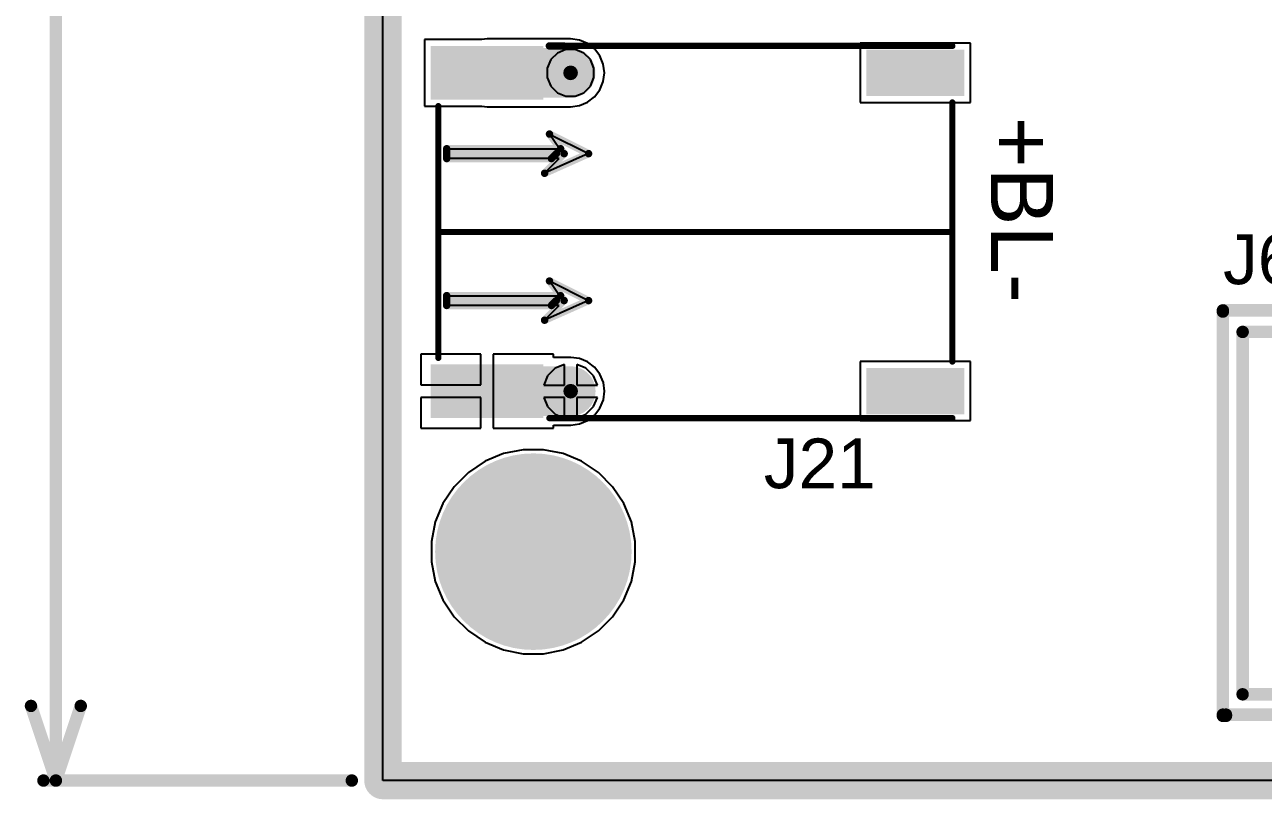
# Model space of a CAD drawing. Header units: millimetres. Extents: x -11 to 156, y -11 to 109.
# Drawn here: x -10.54 to 14.76, y -5.46 to 10.35 of the extents above; entities that cross this region are included whole.
import ezdxf

# ---------------------------------------------------------------- set-up
doc = ezdxf.new("R2010")
doc.units = ezdxf.units.MM
for name, color, linetype in [('BottomLayer', 5, 'Continuous'), ('BottomSolder', 6, 'Continuous'), ('Mechanical1', 6, 'Continuous'), ('Mechanical2', 216, 'Continuous'), ('MultiLayer', 9, 'Continuous'), ('PadHoleLayer', 156, 'Continuous'), ('TopLayer', 1, 'Continuous'), ('TopOverlay', 2, 'Continuous'), ('TopPaste', 8, 'Continuous'), ('TopSolder', 216, 'Continuous'), ('ViaHoleLayer', 16, 'Continuous')]:
    doc.layers.add(name, color=color, linetype=linetype)
doc.styles.add('Arial', font='', dxfattribs={"height": 0.2})
doc.styles.get('Arial').set_extended_font_data('Arial')

# ---------------------------------------------------------------- blocks, each defined once
blk = doc.blocks.new('SM02B_BHSS_1_TB_LF__SN__69')
at = {"layer": 'TopLayer'}
for points in [[(-5.325, 3.675), (-3.425, 3.675), (-3.425, 2.825), (-5.325, 2.825)], [(3.275, 3.75), (5.475, 3.75), (5.475, 2.75), (3.275, 2.75)], [(3.275, -2.75), (5.475, -2.75), (5.475, -3.75), (3.275, -3.75)], [(-5.325, -2.825), (-3.425, -2.825), (-3.425, -3.675), (-5.325, -3.675)]]:
    blk.add_hatch(color=1, dxfattribs=at).paths.add_polyline_path(points)
at = {"layer": 'TopPaste'}
for points in [[(-5.325, 3.675), (-3.425, 3.675), (-3.425, 2.825), (-5.325, 2.825)], [(3.275, 3.75), (5.475, 3.75), (5.475, 2.75), (3.275, 2.75)], [(3.275, -2.75), (5.475, -2.75), (5.475, -3.75), (3.275, -3.75)], [(-5.325, -2.825), (-3.425, -2.825), (-3.425, -3.675), (-5.325, -3.675)]]:
    blk.add_hatch(color=8, dxfattribs=at).paths.add_polyline_path(points)
at = {"layer": 'TopSolder'}
for points in [[(3.225, 3.8), (5.525, 3.8), (5.525, 2.7), (3.225, 2.7)], [(-5.375, 3.725), (-3.375, 3.725), (-3.375, 2.775), (-5.375, 2.775)], [(-5.375, -2.775), (-3.375, -2.775), (-3.375, -3.725), (-5.375, -3.725)], [(3.225, -2.7), (5.525, -2.7), (5.525, -3.8), (3.225, -3.8)]]:
    blk.add_hatch(color=216, dxfattribs=at).paths.add_polyline_path(points)
at = {"layer": 'TopOverlay'}
for p, q in [((2.301, 1.4), (3.2, 1.801)), ((3.2, 1.801), (2.901, 1.499)), ((3.1, 1), (2.301, 1.4)), ((5.2, 1.3), (2.896, 1.3)), ((2.896, 1.3), (3.1, 1)), ((2.901, 1.499), (5.2, 1.5)), ((5.2, 1.5), (5.2, 1.5)), ((5.2, 1.5), (5.2, 1.3)), ((2.301, -1.6), (3.2, -1.199)), ((3.2, -1.199), (2.901, -1.501)), ((2.901, -1.501), (5.2, -1.5)), ((5.2, -1.5), (5.2, -1.5)), ((5.2, -1.5), (5.2, -1.7)), ((3.1, -2), (2.301, -1.6)), ((5.2, -1.7), (2.896, -1.7)), ((2.896, -1.7), (3.1, -2))]:
    blk.add_line(p, q, dxfattribs=at)
for points, const_width in [([(2.905, 3.8), (-5.13, 3.8)], 0.127), ([(3.102, 3.8), (2.812, 3.8)], 0.127), ([(-5.13, 2.645), (-5.13, -2.645)], 0.127), ([(5.37, 2.57), (5.37, -2.57)], 0.127), ([(3.2, 1.801), (2.301, 1.4)], 0.152), ([(3.2, 1.801), (2.801, 1.4)], 0.152), ([(3.06, 1.5), (2.96, 1.4)], 0.152), ([(5.2, 1.5), (3.06, 1.5)], 0.152), ([(5.2, 1.5), (5.2, 1.4)], 0.152), ([(3.1, 1), (2.301, 1.4)], 0.152), ([(5.2, 1.4), (2.8, 1.4)], 0.152), ([(3.1, 1), (2.801, 1.4)], 0.152), ([(5.2, 1.3), (2.873, 1.3)], 0.152), ([(5.2, 1.4), (5.2, 1.3)], 0.152), ([(-5.13, 0.001), (-5.13, 0)], 0.127), ([(5.24, 0), (-5.13, 0)], 0.127), ([(5.37, 0), (5.24, 0)], 0.127), ([(3.2, -1.199), (2.301, -1.6)], 0.152), ([(3.2, -1.199), (2.801, -1.6)], 0.152), ([(3.06, -1.5), (2.96, -1.6)], 0.152), ([(5.2, -1.5), (3.06, -1.5)], 0.152), ([(5.2, -1.5), (5.2, -1.7)], 0.152), ([(3.1, -2), (2.301, -1.6)], 0.152), ([(5.2, -1.6), (2.8, -1.6)], 0.152), ([(3.1, -2), (2.801, -1.6)], 0.152), ([(5.2, -1.7), (2.873, -1.7)], 0.152), ([(2.812, -3.8), (-5.13, -3.8)], 0.127), ([(3.102, -3.8), (2.812, -3.8)], 0.152)]:
    blk.add_lwpolyline(points, dxfattribs=dict(at, const_width=const_width))
for points, const_width in [([(-5.162, 3.8, 1), (-5.098, 3.8, 1)], 0.0635), ([(2.78, 3.8, 1), (2.843, 3.8, 1)], 0.0635), ([(2.873, 3.8, 1), (2.936, 3.8, 1)], 0.0635), ([(3.07, 3.8, 1), (3.134, 3.8, 1)], 0.0635), ([(-5.162, 2.645, 1), (-5.098, 2.645, 1)], 0.0635), ([(5.338, 2.57, 1), (5.402, 2.57, 1)], 0.0635), ([(3.162, 1.801, 1), (3.238, 1.801, 1)], 0.076), ([(3.162, 1.801, 1), (3.238, 1.801, 1)], 0.076), ([(3.022, 1.5, 1), (3.098, 1.5, 1)], 0.076), ([(3.022, 1.5, 1), (3.098, 1.5, 1)], 0.076), ([(5.162, 1.5, 1), (5.238, 1.5, 1)], 0.076), ([(5.162, 1.5, 1), (5.238, 1.5, 1)], 0.076), ([(2.263, 1.4, 1), (2.339, 1.4, 1)], 0.076), ([(2.263, 1.4, 1), (2.339, 1.4, 1)], 0.076), ([(2.762, 1.4, 1), (2.838, 1.4, 1)], 0.076), ([(2.763, 1.4, 1), (2.839, 1.4, 1)], 0.076), ([(2.763, 1.4, 1), (2.839, 1.4, 1)], 0.076), ([(2.835, 1.3, 1), (2.911, 1.3, 1)], 0.076), ([(2.922, 1.4, 1), (2.998, 1.4, 1)], 0.076), ([(5.162, 1.4, 1), (5.238, 1.4, 1)], 0.076), ([(5.162, 1.4, 1), (5.238, 1.4, 1)], 0.076), ([(5.162, 1.4, 1), (5.238, 1.4, 1)], 0.076), ([(5.162, 1.3, 1), (5.238, 1.3, 1)], 0.076), ([(5.162, 1.3, 1), (5.238, 1.3, 1)], 0.076), ([(3.062, 1, 1), (3.138, 1, 1)], 0.076), ([(3.062, 1, 1), (3.138, 1, 1)], 0.076), ([(-5.162, 0.001, 1), (-5.098, 0.001, 1)], 0.0635), ([(-5.162, 0, 1), (-5.098, 0, 1)], 0.0635), ([(-5.162, 0, 1), (-5.098, 0, 1)], 0.0635), ([(5.208, 0, 1), (5.272, 0, 1)], 0.0635), ([(5.208, 0, 1), (5.272, 0, 1)], 0.0635), ([(5.338, 0, 1), (5.402, 0, 1)], 0.0635), ([(3.162, -1.199, 1), (3.238, -1.199, 1)], 0.076), ([(3.162, -1.199, 1), (3.238, -1.199, 1)], 0.076), ([(3.022, -1.5, 1), (3.098, -1.5, 1)], 0.076), ([(3.022, -1.5, 1), (3.098, -1.5, 1)], 0.076), ([(5.162, -1.5, 1), (5.238, -1.5, 1)], 0.076), ([(5.162, -1.5, 1), (5.238, -1.5, 1)], 0.076), ([(2.263, -1.6, 1), (2.339, -1.6, 1)], 0.076), ([(2.263, -1.6, 1), (2.339, -1.6, 1)], 0.076), ([(2.762, -1.6, 1), (2.838, -1.6, 1)], 0.076), ([(2.763, -1.6, 1), (2.839, -1.6, 1)], 0.076), ([(2.763, -1.6, 1), (2.839, -1.6, 1)], 0.076), ([(2.835, -1.7, 1), (2.911, -1.7, 1)], 0.076), ([(2.922, -1.6, 1), (2.998, -1.6, 1)], 0.076), ([(5.162, -1.6, 1), (5.238, -1.6, 1)], 0.076), ([(5.162, -1.7, 1), (5.238, -1.7, 1)], 0.076), ([(5.162, -1.7, 1), (5.238, -1.7, 1)], 0.076), ([(3.062, -2, 1), (3.138, -2, 1)], 0.076), ([(3.062, -2, 1), (3.138, -2, 1)], 0.076), ([(5.338, -2.57, 1), (5.402, -2.57, 1)], 0.0635), ([(-5.162, -2.645, 1), (-5.098, -2.645, 1)], 0.0635), ([(-5.162, -3.8, 1), (-5.098, -3.8, 1)], 0.0635), ([(2.774, -3.8, 1), (2.85, -3.8, 1)], 0.076), ([(2.78, -3.8, 1), (2.843, -3.8, 1)], 0.0635), ([(3.064, -3.8, 1), (3.14, -3.8, 1)], 0.076)]:
    blk.add_lwpolyline(points, format="xyb", close=True, dxfattribs=dict(at, const_width=const_width))
blk = doc.blocks.new('2_54_2_7P_84')
at = {"layer": 'TopOverlay', "const_width": 0.254}
for points in [[(-18.504, 4.14), (18.51, 4.14)], [(-18.504, -4.14), (-18.504, 4.115)], [(-18.1, -3.7), (-18.1, 3.7)], [(-18.1, 3.7), (0, 3.7)], [(-18.1, -3.7), (-2.2, -3.7)], [(-18.504, -4.115), (18.504, -4.115)], [(-18.44, -4.14), (-18.44, -4.115)]]:
    blk.add_lwpolyline(points, dxfattribs=at)
at = {"layer": 'TopOverlay', "const_width": 0.127}
for points in [[(-18.567, 4.14, 1), (-18.44, 4.14, 1)], [(-18.567, 4.115, 1), (-18.44, 4.115, 1)], [(-18.164, 3.7, 1), (-18.037, 3.7, 1)], [(-18.163, 3.7, 1), (-18.036, 3.7, 1)], [(-18.164, -3.7, 1), (-18.037, -3.7, 1)], [(-18.164, -3.7, 1), (-18.037, -3.7, 1)], [(-18.567, -4.115, 1), (-18.44, -4.115, 1)], [(-18.567, -4.14, 1), (-18.44, -4.14, 1)], [(-18.504, -4.115, 1), (-18.377, -4.115, 1)], [(-18.504, -4.14, 1), (-18.377, -4.14, 1)]]:
    blk.add_lwpolyline(points, format="xyb", close=True, dxfattribs=at)

msp = doc.modelspace()

# ---------------------------------------------------------------- hatches: boundary and pattern name
at = {"layer": 'BottomLayer'}
h = msp.add_hatch(color=5, dxfattribs=at)
edge = h.paths.add_edge_path()
edge.add_arc((0.608, 9.371), 0.3, 0, 360)
h = msp.add_hatch(color=5, dxfattribs=at)
edge = h.paths.add_edge_path()
edge.add_arc((0.61, 2.87), 0.3, 0, 360)
h = msp.add_hatch(color=5, dxfattribs=at)
edge = h.paths.add_edge_path()
edge.add_arc((-0.152, -0.406), 1.905, 0, 360)
at = {"layer": 'BottomSolder'}
h = msp.add_hatch(color=6, dxfattribs=at)
edge = h.paths.add_edge_path()
edge.add_arc((0.608, 9.371), 0.402, 0, 360)
h = msp.add_hatch(color=6, dxfattribs=at)
edge = h.paths.add_edge_path()
edge.add_arc((0.61, 2.87), 0.402, 0, 360)
h = msp.add_hatch(color=6, dxfattribs=at)
edge = h.paths.add_edge_path()
edge.add_arc((-0.152, -0.406), 2.007, 0, 360)
at = {"layer": 'MultiLayer'}
h = msp.add_hatch(color=9, dxfattribs=at)
edge = h.paths.add_edge_path()
edge.add_arc((-0.152, -0.406), 1.905, 0, 360)
at = {"layer": 'PadHoleLayer'}
h = msp.add_hatch(color=156, dxfattribs=at)
edge = h.paths.add_edge_path()
edge.add_arc((-0.152, -0.406), 1.587, 0, 360)
at = {"layer": 'TopLayer'}
h = msp.add_hatch(color=1, dxfattribs=at)
edge = h.paths.add_edge_path()
edge.add_arc((0.608, 9.371), 0.3, 0, 360)
h = msp.add_hatch(color=1, dxfattribs=at)
edge = h.paths.add_edge_path()
edge.add_arc((0.61, 2.87), 0.3, 0, 360)
h = msp.add_hatch(color=1, dxfattribs=at)
edge = h.paths.add_edge_path()
edge.add_arc((-0.152, -0.406), 1.905, 0, 360)
at = {"layer": 'TopSolder'}
h = msp.add_hatch(color=216, dxfattribs=at)
edge = h.paths.add_edge_path()
edge.add_arc((0.608, 9.371), 0.402, 0, 360)
h = msp.add_hatch(color=216, dxfattribs=at)
edge = h.paths.add_edge_path()
edge.add_arc((0.61, 2.87), 0.402, 0, 360)
h = msp.add_hatch(color=216, dxfattribs=at)
edge = h.paths.add_edge_path()
edge.add_arc((-0.152, -0.406), 2.007, 0, 360)
at = {"layer": 'ViaHoleLayer'}
h = msp.add_hatch(color=16, dxfattribs=at)
edge = h.paths.add_edge_path()
edge.add_arc((0.608, 9.371), 0.15, 0, 360)
h = msp.add_hatch(color=16, dxfattribs=at)
edge = h.paths.add_edge_path()
edge.add_arc((0.61, 2.87), 0.15, 0, 360)

# ---------------------------------------------------------------- linework, layer by layer
at = {"layer": 'BottomLayer'}
for p, q in [((-3.226, -2.286), (-3.226, 96.393)), ((0.203, 9.642), (0.131, 9.466)), ((0.338, 9.776), (0.203, 9.642)), ((0.513, 9.849), (0.338, 9.776)), ((0.703, 9.849), (0.513, 9.849)), ((0.879, 9.776), (0.703, 9.849)), ((1.013, 9.642), (0.879, 9.776)), ((1.086, 9.466), (1.013, 9.642)), ((0.131, 9.466), (0.131, 9.276)), ((1.086, 9.276), (1.086, 9.466)), ((0.131, 9.276), (0.203, 9.101)), ((1.013, 9.101), (1.086, 9.276)), ((0.203, 9.101), (0.338, 8.966)), ((0.338, 8.966), (0.513, 8.894)), ((0.513, 8.894), (0.703, 8.894)), ((0.703, 8.894), (0.879, 8.966)), ((0.879, 8.966), (1.013, 9.101)), ((0.296, 3.34), (0.14, 3.184)), ((0.483, 3.417), (0.296, 3.34)), ((0.483, 2.997), (0.483, 3.417)), ((0.923, 3.34), (0.737, 3.417)), ((0.737, 3.417), (0.737, 2.997)), ((1.079, 3.184), (0.923, 3.34)), ((0.14, 3.184), (0.063, 2.997)), ((1.157, 2.997), (1.079, 3.184)), ((0.063, 2.997), (0.483, 2.997)), ((0.737, 2.997), (1.157, 2.997)), ((0.483, 2.743), (0.063, 2.743)), ((0.063, 2.743), (0.14, 2.556)), ((0.14, 2.556), (0.296, 2.401)), ((0.483, 2.323), (0.483, 2.743)), ((1.157, 2.743), (0.737, 2.743)), ((0.737, 2.743), (0.737, 2.323)), ((0.923, 2.401), (1.079, 2.556)), ((1.079, 2.556), (1.157, 2.743)), ((0.296, 2.401), (0.483, 2.323)), ((0.737, 2.323), (0.923, 2.401)), ((-0.76, 1.596), (-1.139, 1.439)), ((-0.358, 1.676), (-0.76, 1.596)), ((0.053, 1.676), (-0.358, 1.676)), ((0.455, 1.596), (0.053, 1.676)), ((0.834, 1.439), (0.455, 1.596)), ((-1.139, 1.439), (-1.48, 1.211)), ((1.175, 1.211), (0.834, 1.439)), ((-1.48, 1.211), (-1.77, 0.921)), ((1.465, 0.921), (1.175, 1.211)), ((-1.77, 0.921), (-1.998, 0.58)), ((1.693, 0.58), (1.465, 0.921)), ((-1.998, 0.58), (-2.155, 0.201)), ((1.85, 0.201), (1.693, 0.58)), ((-2.155, 0.201), (-2.235, -0.201)), ((1.93, -0.201), (1.85, 0.201)), ((-2.235, -0.201), (-2.235, -0.612)), ((1.93, -0.612), (1.93, -0.201)), ((-2.235, -0.612), (-2.155, -1.014)), ((1.85, -1.014), (1.93, -0.612)), ((-2.155, -1.014), (-1.998, -1.393)), ((1.693, -1.393), (1.85, -1.014)), ((-1.998, -1.393), (-1.77, -1.734)), ((1.465, -1.734), (1.693, -1.393)), ((-1.77, -1.734), (-1.48, -2.024)), ((1.175, -2.024), (1.465, -1.734)), ((-1.48, -2.024), (-1.139, -2.252)), ((-1.139, -2.252), (-0.76, -2.409)), ((0.455, -2.409), (0.834, -2.252)), ((0.834, -2.252), (1.175, -2.024)), ((-3.226, -5.08), (-3.226, -2.286)), ((-0.76, -2.409), (-0.358, -2.489)), ((-0.358, -2.489), (0.053, -2.489)), ((0.053, -2.489), (0.455, -2.409)), ((155.575, -5.08), (-3.226, -5.08))]:
    msp.add_line(p, q, dxfattribs=at)
at = {"layer": 'Mechanical1', "const_width": 0.254}
for points in [[(-9.906, -5.08), (-9.906, 32.114)], [(-10.414, -3.556), (-9.906, -5.08)], [(-9.906, -5.08), (-9.398, -3.556)], [(-10.16, -5.08), (-3.861, -5.08)]]:
    msp.add_lwpolyline(points, dxfattribs=at)
at = {"layer": 'Mechanical1', "const_width": 0.127}
for points in [[(-10.477, -3.556, 1), (-10.351, -3.556, 1)], [(-9.461, -3.556, 1), (-9.334, -3.556, 1)], [(-10.223, -5.08, 1), (-10.097, -5.08, 1)], [(-9.97, -5.08, 1), (-9.842, -5.08, 1)], [(-9.97, -5.08, 1), (-9.842, -5.08, 1)], [(-9.97, -5.08, 1), (-9.842, -5.08, 1)], [(-3.924, -5.08, 1), (-3.797, -5.08, 1)]]:
    msp.add_lwpolyline(points, format="xyb", close=True, dxfattribs=at)
at = {"layer": 'Mechanical2', "const_width": 0.762}
for points in [[(-3.226, 96.393), (-3.226, -5.08)], [(-3.226, -5.08), (155.575, -5.08)]]:
    msp.add_lwpolyline(points, dxfattribs=at)
at = {"layer": 'Mechanical2', "const_width": 0.381}
msp.add_lwpolyline([(-3.416, -5.08, 1), (-3.035, -5.08, 1)], format="xyb", close=True, dxfattribs=at)
msp.add_lwpolyline([(-3.416, -5.08, 1), (-3.035, -5.08, 1)], format="xyb", close=True, dxfattribs=at)
at = {"layer": 'TopLayer'}
for p, q in [((-3.226, -2.286), (-3.226, 96.393)), ((-1.204, 10.049), (-2.376, 10.049)), ((-2.376, 10.049), (-2.376, 8.694)), ((-1.098, 10.063), (-1.204, 10.049)), ((0.608, 10.063), (-1.098, 10.063)), ((0.787, 10.039), (0.608, 10.063)), ((0.954, 9.97), (0.787, 10.039)), ((1.097, 9.86), (0.954, 9.97)), ((8.779, 9.974), (6.524, 9.974)), ((6.524, 9.974), (6.524, 8.769)), ((8.779, 8.769), (8.779, 9.974)), ((1.207, 9.717), (1.097, 9.86)), ((1.276, 9.55), (1.207, 9.717)), ((1.3, 9.371), (1.276, 9.55)), ((1.276, 9.192), (1.3, 9.371)), ((1.207, 9.025), (1.276, 9.192)), ((0.954, 8.772), (1.097, 8.882)), ((1.097, 8.882), (1.207, 9.025)), ((-2.376, 8.694), (-1.204, 8.694)), ((-1.204, 8.694), (-1.098, 8.68)), ((-1.098, 8.68), (0.608, 8.68)), ((0.608, 8.68), (0.787, 8.703)), ((0.787, 8.703), (0.954, 8.772)), ((6.524, 8.769), (8.779, 8.769)), ((-1.225, 3.625), (-2.452, 3.625)), ((-2.452, 3.625), (-2.452, 2.998)), ((-1.225, 2.998), (-1.225, 3.625)), ((0.256, 3.625), (-0.971, 3.625)), ((-0.971, 3.625), (-0.971, 2.871)), ((0.256, 3.562), (0.256, 3.625)), ((0.61, 3.562), (0.256, 3.562)), ((0.789, 3.538), (0.61, 3.562)), ((0.955, 3.469), (0.789, 3.538)), ((1.099, 3.359), (0.955, 3.469)), ((1.209, 3.216), (1.099, 3.359)), ((8.779, 3.474), (6.524, 3.474)), ((6.524, 3.474), (6.524, 2.269)), ((8.779, 2.269), (8.779, 3.474)), ((1.278, 3.049), (1.209, 3.216)), ((1.301, 2.87), (1.278, 3.049)), ((-2.452, 2.998), (-1.225, 2.998)), ((-0.971, 2.871), (-0.971, 2.117)), ((1.278, 2.691), (1.301, 2.87)), ((-1.225, 2.744), (-2.452, 2.744)), ((-2.452, 2.744), (-2.452, 2.117)), ((-1.225, 2.117), (-1.225, 2.744)), ((1.209, 2.524), (1.278, 2.691)), ((0.955, 2.271), (1.099, 2.381)), ((1.099, 2.381), (1.209, 2.524)), ((-2.452, 2.117), (-1.225, 2.117)), ((-0.971, 2.117), (0.256, 2.117)), ((0.256, 2.117), (0.256, 2.178)), ((0.256, 2.178), (0.61, 2.178)), ((0.61, 2.178), (0.789, 2.202)), ((0.789, 2.202), (0.955, 2.271)), ((6.524, 2.269), (8.779, 2.269)), ((-0.76, 1.596), (-1.139, 1.439)), ((-0.358, 1.676), (-0.76, 1.596)), ((0.053, 1.676), (-0.358, 1.676)), ((0.455, 1.596), (0.053, 1.676)), ((0.834, 1.439), (0.455, 1.596)), ((-1.139, 1.439), (-1.48, 1.211)), ((1.175, 1.211), (0.834, 1.439)), ((-1.48, 1.211), (-1.77, 0.921)), ((1.465, 0.921), (1.175, 1.211)), ((-1.77, 0.921), (-1.998, 0.58)), ((1.693, 0.58), (1.465, 0.921)), ((-1.998, 0.58), (-2.155, 0.201)), ((1.85, 0.201), (1.693, 0.58)), ((-2.155, 0.201), (-2.235, -0.201)), ((1.93, -0.201), (1.85, 0.201)), ((-2.235, -0.201), (-2.235, -0.612)), ((1.93, -0.612), (1.93, -0.201)), ((-2.235, -0.612), (-2.155, -1.014)), ((1.85, -1.014), (1.93, -0.612)), ((-2.155, -1.014), (-1.998, -1.393)), ((1.693, -1.393), (1.85, -1.014)), ((-1.998, -1.393), (-1.77, -1.734)), ((1.465, -1.734), (1.693, -1.393)), ((-1.77, -1.734), (-1.48, -2.024)), ((1.175, -2.024), (1.465, -1.734)), ((-1.48, -2.024), (-1.139, -2.252)), ((-1.139, -2.252), (-0.76, -2.409)), ((0.455, -2.409), (0.834, -2.252)), ((0.834, -2.252), (1.175, -2.024)), ((-3.226, -5.08), (-3.226, -2.286)), ((-0.76, -2.409), (-0.358, -2.489)), ((-0.358, -2.489), (0.053, -2.489)), ((0.053, -2.489), (0.455, -2.409)), ((155.575, -5.08), (-3.226, -5.08))]:
    msp.add_line(p, q, dxfattribs=at)
at = {"layer": 'TopLayer', "const_width": 1.016}
for points in [[(-1.098, 9.371), (0.608, 9.371)], [(-1.097, 2.87), (0.61, 2.87)]]:
    msp.add_lwpolyline(points, dxfattribs=at)
at = {"layer": 'TopLayer', "const_width": 0.508}
for points in [[(-1.352, 9.371, 1), (-0.844, 9.371, 1)], [(0.354, 9.371, 1), (0.862, 9.371, 1)], [(-1.351, 2.87, 1), (-0.843, 2.87, 1)], [(0.356, 2.87, 1), (0.864, 2.87, 1)]]:
    msp.add_lwpolyline(points, format="xyb", close=True, dxfattribs=at)

# ---------------------------------------------------------------- block references
at = {"rotation": 180}
msp.add_blockref('SM02B_BHSS_1_TB_LF__SN__69', (3.277, 6.121), dxfattribs=at)
msp.add_blockref('2_54_2_7P_84', (32.436, 0.381))

# ---------------------------------------------------------------- texts
at = {"layer": 'TopOverlay', "style": 'Arial'}
msp.add_text('+BL-', height=1.27, rotation=270, dxfattribs=at).set_placement((9.195, 8.474))
for s, p in [('J6', (13.936, 5.055)), ('J21', (4.555, 0.889))]:
    msp.add_text(s, height=1.016, dxfattribs=at).set_placement(p)

doc.saveas('drawing.dxf')
